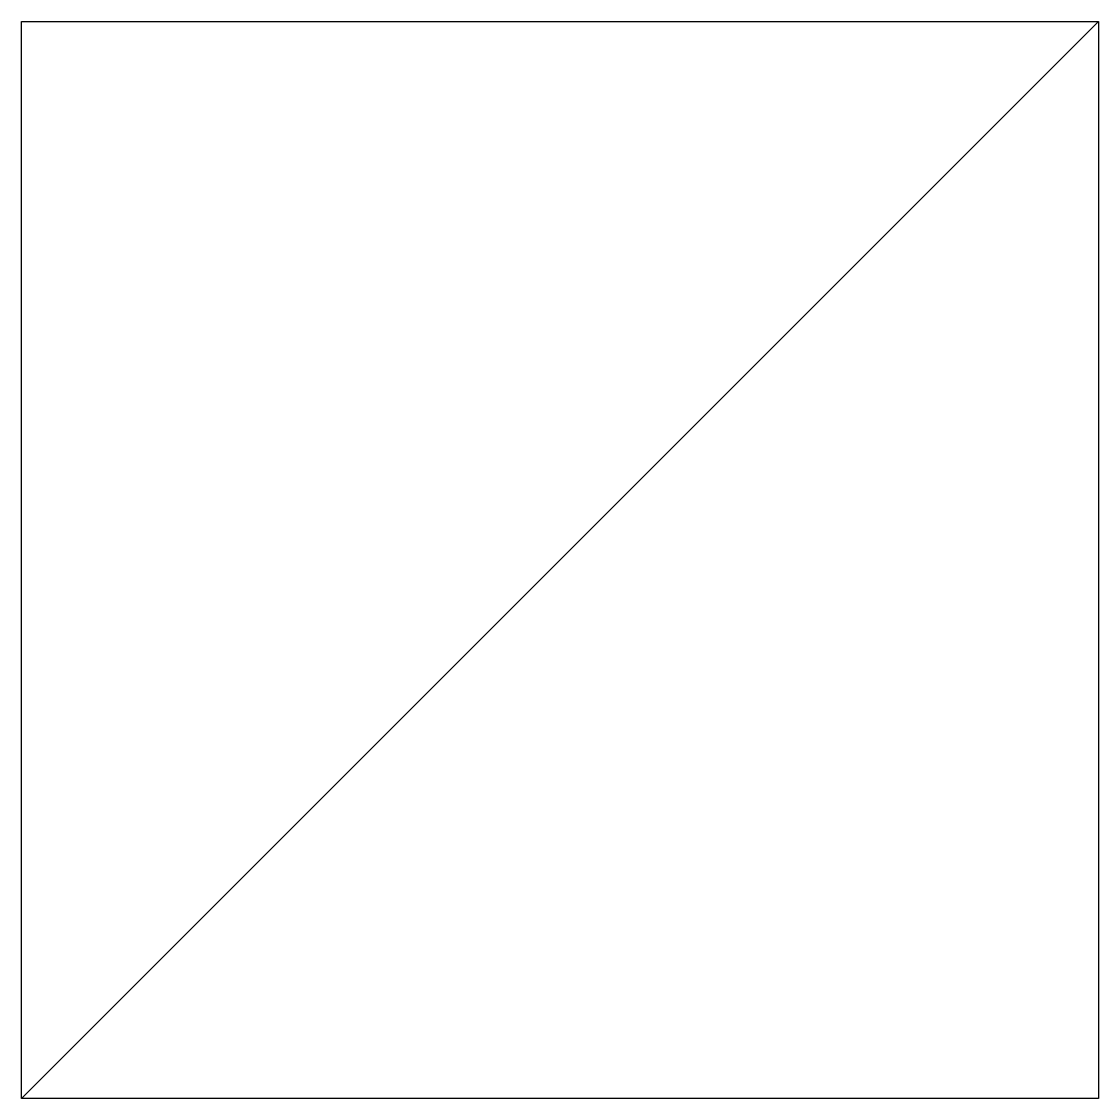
# Model space of a CAD drawing. Header units: inches. Extents: x 0 to 24, y 0 to 24.
import ezdxf

# ---------------------------------------------------------------- set-up
doc = ezdxf.new("R2010")
doc.units = ezdxf.units.IN
doc.header["$LTSCALE"] = 30
doc.header["$MEASUREMENT"] = 0

msp = doc.modelspace()

# ---------------------------------------------------------------- linework, layer by layer
msp.add_lwpolyline([(0, 0), (24, 24)])
msp.add_lwpolyline([(0, 0), (0, 24), (24, 24), (24, 0)], close=True)

doc.saveas('drawing.dxf')
